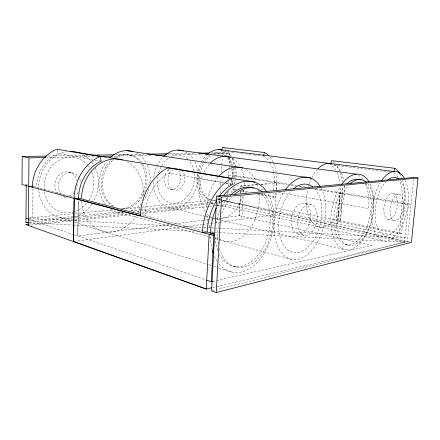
<?xml version="1.0" encoding="UTF-8"?>
<svg xmlns="http://www.w3.org/2000/svg" width="440" height="440" viewBox="0 0 440 440"><rect width="100%" height="100%" fill="white"/><g stroke="black" fill="none" stroke-linecap="round" stroke-linejoin="round"><path stroke-width="0.33" stroke-dasharray="2.2 1.65" d="M73.832 234.735L32.648 220.556L32.978 188.98M74.476 234.955L77.693 236.06L78.441 200.954M78.689 200.943L77.693 236.06M273.785 189.931L274.225 178.767A29.375 19.344 -80.2 0 0 273.774 173.426M232.436 177.716L232.551 172.178A27.5 19.481 -80.4 0 0 232.276 168.801M235.356 190.24L232.018 189.618L234.416 189.316L234.509 186.681M234.603 184.047L234.746 180.092M234.839 177.463L234.911 175.483A31.092 22.027 -80.4 0 0 234.729 168.421M276.051 192.379L275.341 207.9L401.709 233.299L404.195 203.038A39.787 20.042 -79.7 0 0 402.556 180.466M276.177 189.679L276.513 182.254A33.215 21.874 -80.2 0 0 276.375 174.086M257.406 194.337L273.438 197.318L273.625 193.292M273.438 197.318L275.82 196.961L276.04 192.28M276.166 189.607L276.513 182.254L274.131 182.551M220.028 197.593L219.731 202.989L216.997 203.264M220.253 193.512L220.517 188.749M220.704 185.35L221.117 177.87M221.419 172.425L221.793 165.627M221.832 164.945L222.244 157.465M222.282 156.783L222.508 152.702L229.966 153.665L229.152 167.904M227.453 197.72L227.255 201.141L221.111 201.757M227.639 194.359L227.799 191.648M228.107 186.219L228.388 181.286M228.608 177.403L229.114 168.586M203.786 220.198L239.157 215.76L240.339 196.119M240.543 192.731L240.625 191.378M240.867 187.314L240.95 185.961L236.929 185.246M239.157 215.76L240.493 196.07M240.653 193.358L240.779 191.329M241.021 187.264L241.104 185.911L258.197 184.569M219.824 222.145L241.764 219.214L243.194 195.668M243.397 192.308L243.524 190.289M401.709 233.299L399.526 233.904L338.289 221.513L340.28 189.211A32.357 18.727 -79.9 0 0 340.23 186.582M340.588 221.012L342.397 192.979A36.586 21.181 -79.9 0 0 342.595 186.56M399.526 233.904L402.303 199.018A35.184 17.721 -79.7 0 0 399.377 180.12M315.507 188.601L410.691 204.094L408.485 204.562L405.147 237.727L337.398 223.79L339.961 193.331L313.759 189.041M337.524 223.806L340.087 193.353L342.27 192.957L340.461 220.996L338.289 221.513M413.573 179.493L407.292 241.511L216.216 289.751M223.042 182.683L169.23 173.135L167.64 173.899A42.097 31.185 -76.1 0 0 145.464 209.743L144.936 215.633L143.621 215.727M92.532 159.621L58.212 153.522L56.733 154.105A34.056 29.766 -73.8 0 0 36.938 182.457L36.597 187.198L75.229 197.389M212.223 290.757L215.551 289.916M212.922 287.458L404.486 242.215L404.921 237.936L212.014 227.926M212.608 281.435L215.952 280.676M216.618 280.528L371.663 245.427L239.311 215.705M339.961 193.331L402.006 203.495L404.195 203.038M275.006 214.836L241.764 219.214M74.124 241.368L180.334 227.354M185.103 226.727L202.12 224.477M202.802 224.389L210.975 223.311M211.651 223.223L214.379 222.86M215.056 222.772L219.142 222.233M169.092 224.549L77.941 235.989L205.447 279.736M174.531 223.867L203.104 220.281M31.059 225.165L73.992 220.666M74.674 220.594L132.6 214.522M141.46 213.593L208.945 206.514M209.627 206.443L213.719 206.008M214.401 205.937L216.447 205.722M217.129 205.651L221.221 205.222M221.909 205.15L226.683 204.649L404.486 242.215L219.323 232.634M29.046 224.103L74.118 219.45M74.8 219.379L128.067 213.879M138.314 212.823L190.212 207.465L193.254 208.164M217.404 199.881L219.912 199.634L337.398 223.79M28.985 220.886L72.936 216.535M73.618 216.469L120.731 211.767M130.977 210.744L139.854 209.858M140.536 209.792L208.137 203.049M210.865 202.774L214.28 202.433M217.014 202.163L220.429 201.823M29.343 222.282L72.336 217.927M75.064 217.646L123.514 212.74M133.067 211.772L208.126 204.16M210.859 203.885L213.587 203.61M29.392 217.943L113.482 209.864M122.37 209.011L141.515 207.174M142.197 207.108L209.886 200.602M212.619 200.343L216.722 199.947M260.931 184.355L277.079 183.09M243.81 185.581L258.187 184.52M260.92 184.322L268.45 183.766M45.436 157.52L94.138 156.503M114.032 156.085L152.449 155.281M167.541 154.968L202.527 154.237M214.187 153.995L229.966 153.665M47.597 156.035L88.066 155.265M115.505 154.743L144.315 154.193M169.01 153.72L194.387 153.236M210.848 152.922L222.508 152.702M25.053 184.487L28.105 184.948M29.403 218.449L74.025 220.764M74.712 220.798L173.569 225.929M183.178 226.43L203.088 227.458M203.775 227.497L207.895 227.711M208.582 227.744L211.327 227.887M29.365 222.805L72.567 225.044M73.255 225.077L193.952 231.319M211.783 232.243L213.84 232.353M214.528 232.386L218.642 232.601M222.734 150.997L221.375 150.827L222.261 151.25A27.5 19.481 -80.4 0 1 227.112 155.579M223.416 151.085L231.556 152.114M232.238 152.202L235.631 152.631M236.308 152.713L240.378 153.23M241.06 153.318L244.453 153.747M245.13 153.83L253.275 154.864M253.952 154.946L262.097 155.98M389.593 172.123L330.44 164.637L331.276 165.105A32.357 18.727 -79.9 0 1 336.672 171.649M216.948 152.966L218.438 153.159M393.718 193.595A13.217 6.556 -79.7 0 1 394.482 215.028A13.217 6.556 -79.7 0 1 383.823 210.562A13.217 6.556 -79.7 0 1 393.718 193.595L399.922 194.541A13.321 6.507 -79.7 0 1 400.62 216.134A13.321 6.507 -79.7 0 1 390.043 211.657A13.321 6.507 -79.7 0 1 399.922 194.541M130.609 155.337L132.061 155.568M228.74 175.126L287.562 184.751M234.911 175.483L288.717 184.239M291.302 184.663L296.681 185.537M299.563 186.005L305.663 187M402.006 203.495L408.485 204.562M290.923 185.301L295.625 186.071M298.986 186.621L300.999 186.951M175.401 168.036L177.26 168.35M225.731 183.161L231.11 184.118M241.104 185.911L244.475 186.511M260.673 189.382L264.721 190.102M278.218 192.495L368.638 208.544L368.902 203.715A38.137 20.779 -79.2 0 0 365.161 183.343M95.227 160.1L100.612 161.056M196.031 177.98L223.52 182.864M226.198 183.337L230.896 184.173M231.561 184.288L233.574 184.646M234.416 189.316L236.418 189.684M241.758 190.669L248.441 191.906M260.458 194.123L275.82 196.961M240.702 191.23L247.385 192.472M304.75 203.335A15.708 9.383 -78.3 0 1 306.867 228.674A15.708 9.383 -78.3 0 1 291.335 223.68A15.708 9.383 -78.3 0 1 304.75 203.335L311.305 204.556A15.857 9.345 -78.3 0 1 313.346 230.115A15.857 9.345 -78.3 0 1 297.886 225.11A15.857 9.345 -78.3 0 1 311.305 204.556M387.827 219.269L393.993 220.424M170.121 189.244L173.811 190.003M409.646 241.995L219.912 199.634M69.371 172.123L72.87 172.865M213.345 204.132L210.656 203.555A27.428 19.311 -80.4 0 0 213.142 203.99M217.371 205.002L382.882 240.636M218.774 199.749L408.403 242.165M345.697 244.64L348.216 245.223M297.555 233.888L304.057 235.395M169.444 207.785L205.266 216.321M205.926 216.48L214.549 218.537A31.675 22.033 -79.5 0 1 212.168 217.591M215.881 218.851L220.545 219.967M221.216 220.127L344.553 249.524M141.625 214.764L203.115 230.973M203.775 231.143L206.421 231.841M33.605 186.395L35.998 187.038M65.401 197.181L63.096 196.559A12.617 11.05 -73.9 0 1 60.913 195.773M117.854 212.284L207.917 236.681M208.577 236.863L212.548 237.941M215.198 238.656L291.506 259.331M234.41 266.426L237.012 267.223M61.358 218.004L72.336 221.48M74.921 222.299L208.098 264.468M208.753 264.677L211.376 265.507M213.994 266.338L217.921 267.581M218.576 267.79L232.986 272.349M29.612 219.516L32.648 220.556M263.45 156.151L264.325 156.59A29.375 19.344 -80.2 0 1 269.418 161.639M358.347 175.296L359.271 175.824A38.137 20.779 -79.2 0 1 362.709 179.256M393.668 172.639L394.449 173.129A35.184 17.721 -79.7 0 1 397.969 177.32M57.151 149.87L58.212 153.522M168.212 168.559L169.23 173.135M217.36 199.238A46.668 31.042 -76.6 0 1 218.466 197.582M405.488 180.653A35.178 17.457 -79.7 0 1 399.955 229.664A35.178 17.457 -79.7 0 1 374.726 231.996A35.178 17.457 -79.7 0 1 380.077 183.002M334.015 164.461A32.291 18.524 -79.9 0 1 340.312 170.764M341.506 173.107A32.291 18.524 -79.9 0 1 343.684 180.147M344.427 186.208A32.291 18.524 -79.9 0 1 322.663 227.183A32.291 18.524 -79.9 0 1 307.675 189.547M308.506 186.313A32.291 18.524 -79.9 0 1 309.1 184.399M309.309 183.766A32.291 18.524 -79.9 0 1 311.591 178.222M311.894 177.612A32.291 18.524 -79.9 0 1 316.987 169.939M212.465 153.868A23.788 16.786 -80.4 0 1 225.165 155.958M227.26 158.081A23.788 16.786 -80.4 0 1 231.049 165.473M231.77 168.548A23.788 16.786 -80.4 0 1 231.996 177.738M230.94 183.002A23.788 16.786 -80.4 0 1 230.329 184.91M220.374 198.105A23.788 16.786 -80.4 0 1 217.553 199.441M216.926 199.645A23.788 16.786 -80.4 0 1 213.142 200.2M210.04 199.766A23.788 16.786 -80.4 0 1 198.638 173.882M199.155 171.375A23.788 16.786 -80.4 0 1 202.488 163.037M202.835 162.465A23.788 16.786 -80.4 0 1 209.726 155.254M400.543 180.642A29.271 14.52 -79.7 0 1 399.591 223.85A29.271 14.52 -79.7 0 1 376.838 225.929A29.271 14.52 -79.7 0 1 385.594 182.006M225.357 151.217A27.428 19.311 -80.4 0 1 230.995 156.211M232.403 158.367A27.428 19.311 -80.4 0 1 235.516 167.073M235.637 167.722A27.428 19.311 -80.4 0 1 234.68 184.03M233.596 187.308A27.428 19.311 -80.4 0 1 229.922 194.365M227.359 197.582A27.428 19.311 -80.4 0 1 222.338 201.691M220.715 202.543A27.428 19.311 -80.4 0 1 216.942 203.775M208.852 202.928A27.428 19.311 -80.4 0 1 197.412 174.097M198.072 170.797A27.428 19.311 -80.4 0 1 201.047 162.767M201.344 162.201A27.428 19.311 -80.4 0 1 206.63 155.078M213.961 154.066A23.843 16.786 -80.4 0 1 226.138 155.744M228.349 157.817A23.843 16.786 -80.4 0 1 232.535 165.688M233.139 168.141A23.843 16.786 -80.4 0 1 232.755 181.968M229.014 191.037A23.843 16.786 -80.4 0 1 226.705 194.211M220.253 199.243A23.843 16.786 -80.4 0 1 212.113 200.228M211.508 200.073A23.843 16.786 -80.4 0 1 200.123 174.13M200.233 173.498A23.843 16.786 -80.4 0 1 203.973 163.262M204.32 162.69A23.843 16.786 -80.4 0 1 210.683 155.81M399.691 173.663A39.787 20.042 -79.7 0 1 401.269 176.841M332.986 161.568A36.586 21.181 -79.9 0 1 334.791 163.196M336.82 165.693A36.586 21.181 -79.9 0 1 339.592 170.863M340.257 172.629A36.586 21.181 -79.9 0 1 342.315 182.198M270.067 157.212A33.215 21.874 -80.2 0 1 273.312 162.514M273.554 163.053A33.215 21.874 -80.2 0 1 276.122 172.112M224.406 148.588A31.092 22.027 -80.4 0 1 225.847 149.694M228.052 151.882A31.092 22.027 -80.4 0 1 234.366 165.941M228.118 156.987A27.5 19.481 -80.4 0 1 231.682 165.539M270.061 162.652A29.375 19.344 -80.2 0 1 273.466 171.715M336.952 172.222A32.357 18.727 -79.9 0 1 340.048 184.014M321.239 188.309A41.822 25.009 -78.3 0 1 314.93 246.312A41.822 25.009 -78.3 0 1 278.966 249.029A41.822 25.009 -78.3 0 1 284.499 191.087M245.96 169.411A37.796 25.663 -78.2 0 1 256.031 181.654M256.999 184.234A37.796 25.663 -78.2 0 1 258.06 188.034M258.99 194.007A37.796 25.663 -78.2 0 1 246.978 232.397A37.796 25.663 -78.2 0 1 218.856 238.678M218.328 238.315A37.796 25.663 -78.2 0 1 215.793 236.181M212.79 232.59A37.796 25.663 -78.2 0 1 211.778 231.011M209.996 227.541A37.796 25.663 -78.2 0 1 209.044 225.132M207.922 221.375A37.796 25.663 -78.2 0 1 206.784 214.17M206.701 207.465A37.796 25.663 -78.2 0 1 218.202 177.045M114.516 157.735A27.132 22.017 -77.9 0 1 139.656 161.502M141.493 164.038A27.132 22.017 -77.9 0 1 142.456 193.226A27.132 22.017 -77.9 0 1 120.604 208.362M113.184 206.388A27.132 22.017 -77.9 0 1 101.096 185.02A27.132 22.017 -77.9 0 1 111.37 160.066M314.738 188.694A34.793 20.801 -78.3 0 1 314.408 239.157A34.793 20.801 -78.3 0 1 282.375 243.018A34.793 20.801 -78.3 0 1 290.697 191.587M136.114 152.878A31.3 25.35 -77.9 0 1 146.053 162.602M147.521 165.561A31.3 25.35 -77.9 0 1 149.969 183.073M148.885 188.887A31.3 25.35 -77.9 0 1 143.457 200.629M141.46 203.198A31.3 25.35 -77.9 0 1 131.026 210.975M123.805 212.724A31.3 25.35 -77.9 0 1 110.594 209.138M105.847 204.837A31.3 25.35 -77.9 0 1 106.288 161.898M115.957 157.971A27.209 22.033 -77.9 0 1 141.531 162.267M142.951 164.28A27.209 22.033 -77.9 0 1 143.902 193.545A27.209 22.033 -77.9 0 1 122.029 208.736M113.465 206.118A27.209 22.033 -77.9 0 1 113.317 159.88M82.775 154.407A33.836 29.508 -74 0 1 90.778 160.831M92.004 162.36A33.836 29.508 -74 0 1 93.495 164.555M95.37 168.08A33.836 29.508 -74 0 1 93.352 201.564M91.982 203.781A33.836 29.508 -74 0 1 74.822 217.146M72.281 217.839A33.836 29.508 -74 0 1 38.836 190.674A33.836 29.508 -74 0 1 66.418 151.784M126.907 161.711A37.015 30.322 -75.2 0 1 142.797 197.439M140.245 207.702A37.015 30.322 -75.2 0 1 137.792 213.081M136.472 215.353A37.015 30.322 -75.2 0 1 103.153 231.38A37.015 30.322 -75.2 0 1 81.609 201.487M263.923 193.578A40.535 26.675 -76.7 0 1 260.662 255.827A40.535 26.675 -76.7 0 1 219.412 248.391M218.389 243.887A40.535 26.675 -76.7 0 1 219.373 221.078M221.7 213.604A40.535 26.675 -76.7 0 1 231.693 197.148M74.294 211.75A28.155 24.547 -74 0 1 45.139 178.871A28.155 24.547 -74 0 1 86.878 164.351M87.312 164.835A28.155 24.547 -74 0 1 89.65 168.031M91.746 172.222A28.155 24.547 -74 0 1 89.023 199.705M86.411 203.34A28.155 24.547 -74 0 1 75.532 211.305M61.529 194.579A12.716 11.082 -74 0 1 62.695 175.758A12.716 11.082 -74 0 1 79.156 177.876M79.701 178.976A12.716 11.082 -74 0 1 80.668 182.622M78.139 192.506A12.716 11.082 -74 0 1 75.526 195.278M67.694 197.681A12.716 11.082 -74 0 1 66.55 197.489M65.439 197.164A12.716 11.082 -74 0 1 63.85 196.422M58.091 193.661A12.617 11.05 -73.9 0 1 60.676 173.805A12.617 11.05 -73.9 0 1 76.956 180.565M77.22 184.377A12.617 11.05 -73.9 0 1 75.939 189.393M73.865 192.632A12.617 11.05 -73.9 0 1 68.865 196.157M268.136 193.875A46.448 30.729 -76.6 0 1 262.196 256.394A46.448 30.729 -76.6 0 1 218.845 263.604M217.365 261.558A46.448 30.729 -76.6 0 1 214.478 256.251M212.316 250.113A46.448 30.729 -76.6 0 1 210.452 235.439M217.118 206.107A46.448 30.729 -76.6 0 1 220.385 200.123M257.895 190.262A40.37 26.697 -76.6 0 1 259.468 191.433M262.13 194.018A40.37 26.697 -76.6 0 1 259.952 252.626A40.37 26.697 -76.6 0 1 219.417 254.331M217.773 250.63A40.37 26.697 -76.6 0 1 215.105 237.336M216.134 223.135A40.37 26.697 -76.6 0 1 220.006 210.672M221.738 207.053A40.37 26.697 -76.6 0 1 228.102 197.648M185.24 151.712A29.315 22.022 -79.6 0 1 193.501 159.324M194.788 161.612A29.315 22.022 -79.6 0 1 197.621 170.819M197.956 174.075A29.315 22.022 -79.6 0 1 176.215 208.043A29.315 22.022 -79.6 0 1 153.434 181.308M153.725 177.381A29.315 22.022 -79.6 0 1 162.943 157.146M232.502 158.362A31.675 22.033 -79.5 0 1 240.009 166.056M241.423 168.845A31.675 22.033 -79.5 0 1 244.002 178.475M244.294 182.331A31.675 22.033 -79.5 0 1 244.233 186.269M243.909 189.563A31.675 22.033 -79.5 0 1 243.474 192.203M242.539 196.059A31.675 22.033 -79.5 0 1 220.963 219.016M219.676 219.126A31.675 22.033 -79.5 0 1 215.215 218.691M211.574 217.289A31.675 22.033 -79.5 0 1 209.869 216.244M208.89 215.507A31.675 22.033 -79.5 0 1 207.014 213.785M205.315 211.772A31.675 22.033 -79.5 0 1 202.791 174.977M203.852 172.596A31.675 22.033 -79.5 0 1 209.907 163.658M367.774 183.623A33.44 17.914 -79.2 0 1 366.724 232.766A33.44 17.914 -79.2 0 1 338.877 235.174A33.44 17.914 -79.2 0 1 348.502 185.29M171.474 156.431A24.393 18.321 -79.6 0 1 187.523 158.835M190.097 161.739A24.393 18.321 -79.6 0 1 193.936 170.913M194.332 173.525A24.393 18.321 -79.6 0 1 174.961 203.406A24.393 18.321 -79.6 0 1 157.938 175.868M158.691 172.689A24.393 18.321 -79.6 0 1 161.425 166.166M161.744 165.621A24.393 18.321 -79.6 0 1 169.114 157.729M179.119 168.657A11.017 8.272 -79.6 0 1 180.604 169.351M181.506 170.027A11.017 8.272 -79.6 0 1 182.116 186.434A11.017 8.272 -79.6 0 1 169.472 186.412A11.017 8.272 -79.6 0 1 172.695 170.011M178.97 170.693A10.945 8.267 -79.6 0 1 177.276 187.028A10.945 8.267 -79.6 0 1 165.138 184.333A10.945 8.267 -79.6 0 1 170.005 168.702M370.183 184.019A38.346 20.664 -79.2 0 1 364.469 237.402A38.346 20.664 -79.2 0 1 334.609 240.169A38.346 20.664 -79.2 0 1 340.087 186.808M365.618 183.722A33.33 17.957 -79.2 0 1 364.194 232.309A33.33 17.957 -79.2 0 1 336.545 235.164A33.33 17.957 -79.2 0 1 345.07 185.84"/><path stroke-width="0.66" d="M46.227 156.062L22.22 156.519L22 184.547L140.333 215.947A47.608 35.283 -76.1 0 1 166.194 168.784L168.069 167.904L231.402 178.58L232.458 184.355L230.846 185.229A46.668 31.042 -76.6 0 0 219.604 195.987M28.677 222.772L25.933 222.629L26.263 185.141M211.585 287.771L206.245 289.031L28.336 225.451L28.969 157.867L22.22 156.519M74.322 198.363L209.16 234.284L206.245 289.031L73.442 241.456L74.322 198.363L78.749 198.193L140.3 214.412M206.745 280.181L211.272 281.738L213.879 233.783L207.081 232.018L202.422 232.49A52.784 35.123 -76.6 0 1 229.499 179.586L231.402 178.58M216.728 196.114L211.558 290.923L216.255 292.55L411.417 242.352L418 177.986L413.782 177.447L216.728 196.114L221.568 197.065L418 177.986M216.255 292.55L221.568 197.065M78.502 198.253L78.909 193.066A37.197 30.586 -75.1 0 1 99.754 161.821L101.283 161.172L100.056 156.53L56.975 149.259L55.237 149.93A38.511 33.666 -73.8 0 0 32.335 187.297M207.081 232.018L207.74 225.467A46.668 31.042 -76.6 0 1 216.651 200.382M393.833 172.018L394.823 168.305L331.54 160.655L330.594 164.071M263.626 155.546L264.49 152.537L222.371 147.45L221.54 150.266M100.056 156.53L98.258 157.278A42.064 34.595 -75 0 0 74.069 198.429L73.442 241.456M211.272 281.738L212.608 281.435M213.879 233.783L209.16 234.284L214.566 235.697M28.364 224.174L25.63 224.455L28.336 225.451M25.933 222.629L27.979 222.42M28.704 186.329L33.006 186.236M28.969 157.867L45.436 157.52M98.939 156.404L112.662 156.112M155.876 155.21L166.166 154.996M205.271 154.181L208.016 154.121M93.555 155.161L114.13 154.764M147.059 154.138L168.322 153.736M198.501 153.159L209.479 152.95M218.636 149.567L394.141 171.507M177.771 150.062L356.593 174.157M126.484 150.645L310.75 178.101M78.029 152.482L254.716 182.177M25.971 218.273L29.007 219.307M264.49 152.537L265.513 153.06A33.215 21.874 -80.2 0 1 268.802 155.771M394.823 168.305L395.731 168.894A39.787 20.042 -79.7 0 1 399.691 173.663M381.623 180.582A35.178 17.457 -79.7 0 1 404.272 178.145M317.84 169.015A32.291 18.524 -79.9 0 1 331.727 163.62M387.563 180.131A29.271 14.52 -79.7 0 1 398.772 178.948M207.548 154.226A27.428 19.311 -80.4 0 1 222.409 150.04M285.312 189.91A41.822 25.009 -78.3 0 1 320.227 186.522M218.664 176.517A37.796 25.663 -78.2 0 1 242.891 167.992M293.541 188.81A34.793 20.801 -78.3 0 1 312.917 187.011M109.791 157.949A31.3 25.35 -77.9 0 1 133.045 151.619M70.362 151.443A33.836 29.508 -74 0 1 79.239 152.873M81.559 198.187A37.015 30.322 -75.2 0 1 122.634 159.979M223.795 195.234A46.448 30.729 -76.6 0 1 266.69 191.604M213.494 253.803A46.448 30.729 -76.6 0 1 212.493 250.745M210.485 233.365A46.448 30.729 -76.6 0 1 216.271 207.955M230.45 195.179A40.37 26.697 -76.6 0 1 253.303 188.023M234.559 194.365A40.535 26.675 -76.7 0 1 262.125 191.912M163.856 156.233A29.315 22.022 -79.6 0 1 183.458 150.981M210.375 163.169A31.675 22.033 -79.5 0 1 230.148 157.284M341.605 184.542A38.346 20.664 -79.2 0 1 368.863 181.561M346.863 183.937A33.33 17.957 -79.2 0 1 360.795 179.911M350.52 183.354A33.44 17.914 -79.2 0 1 366.449 182.264"/></g></svg>
